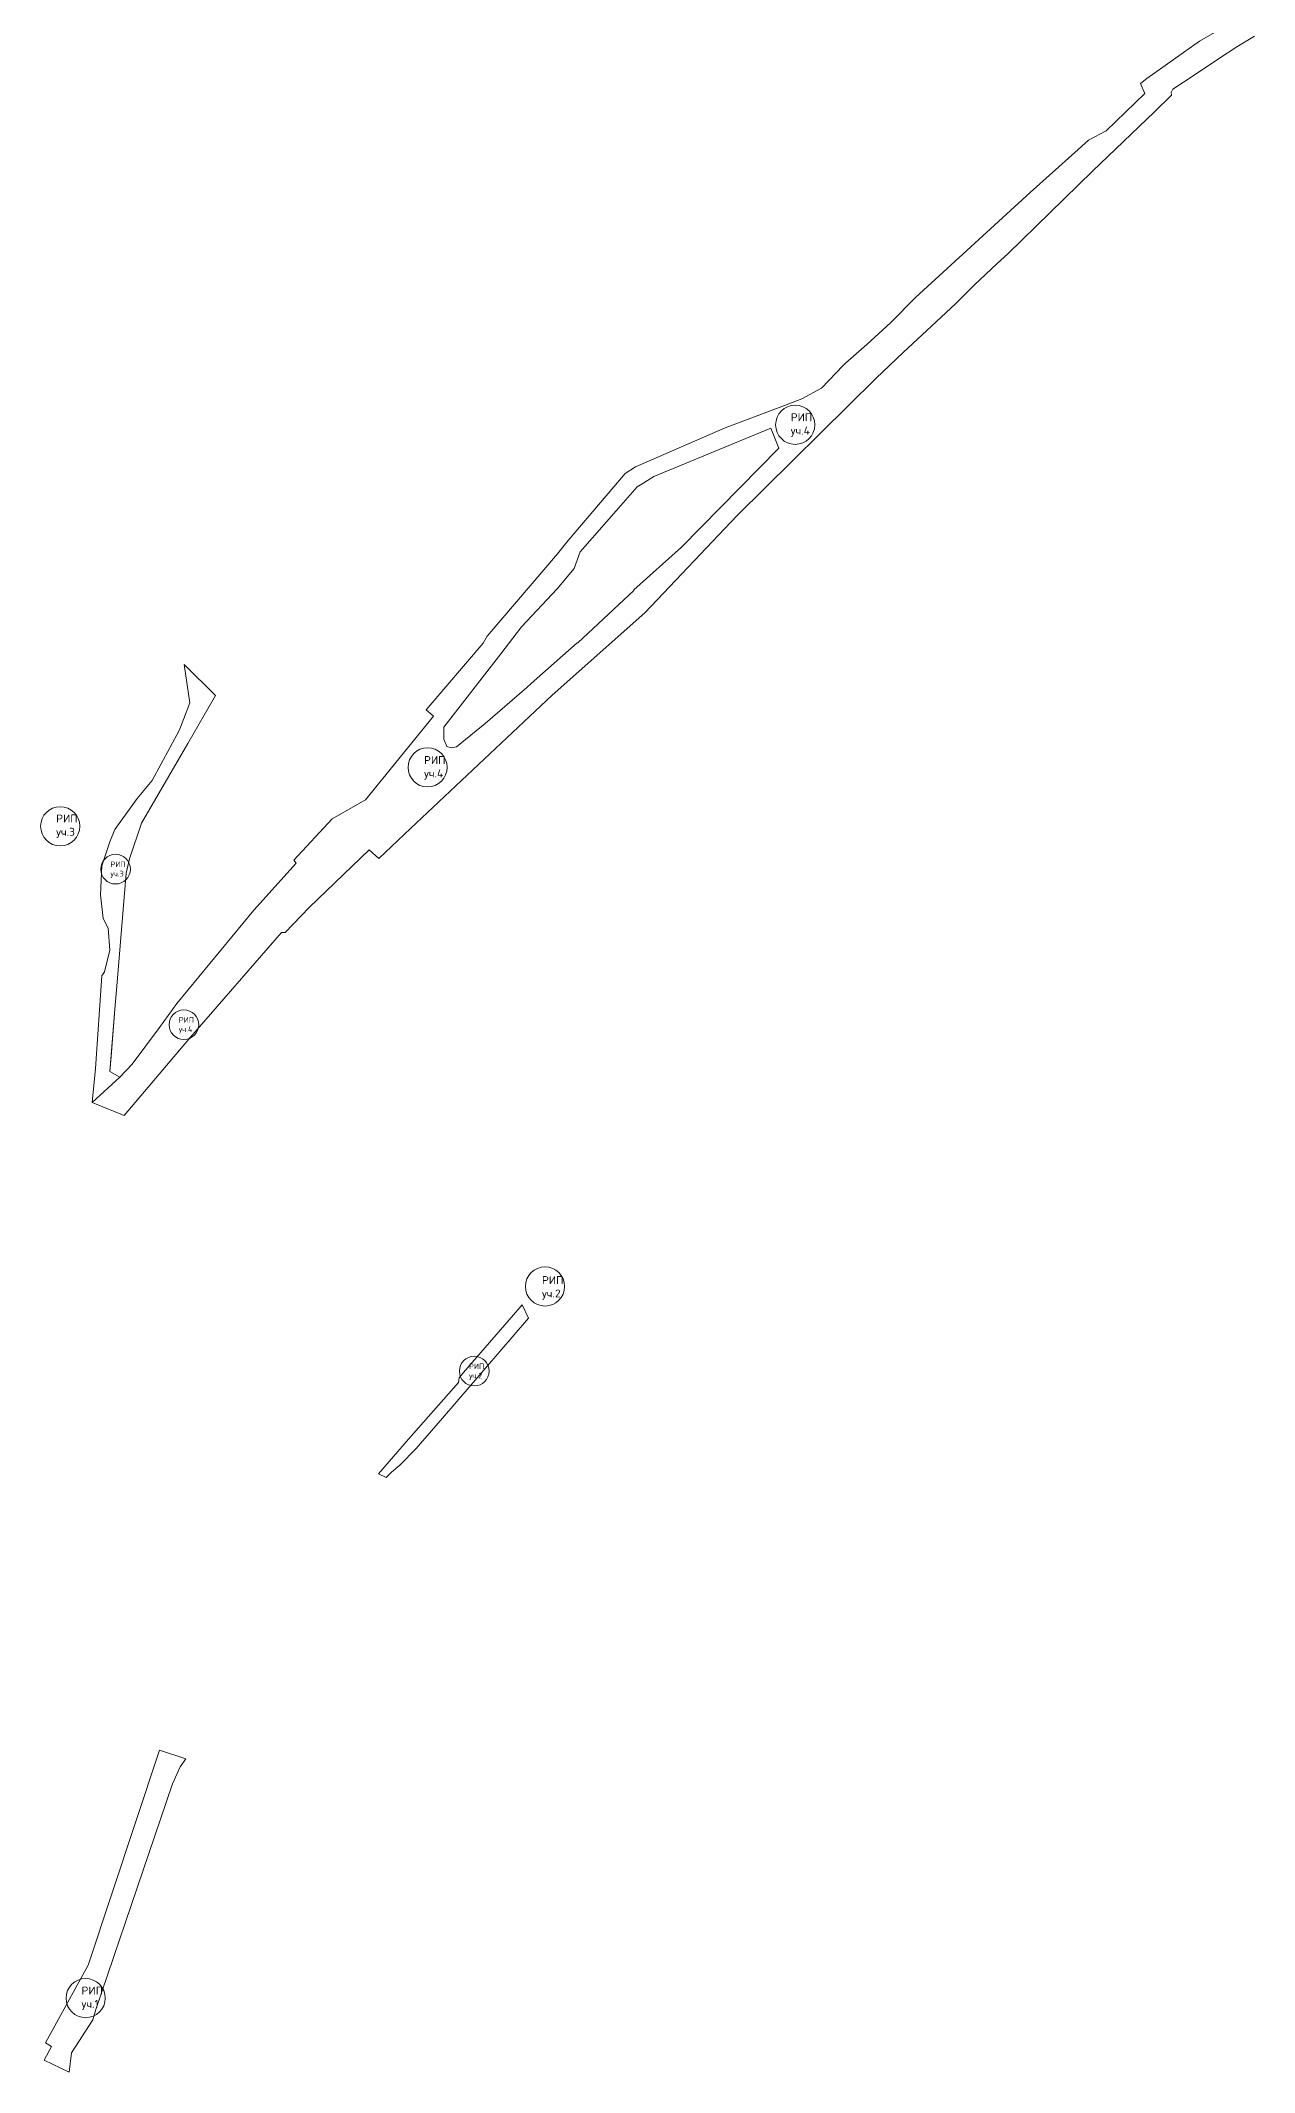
# Model space of a CAD drawing. Extents: x 1393021 to 1399299, y 356820 to 361044.
# Drawn here: x 1393021 to 1394012, y 356820 to 358479 of the extents above; entities that cross this region are included whole.
import ezdxf

# ---------------------------------------------------------------- set-up
doc = ezdxf.new("R2010")
doc.units = 0
doc.header["$MEASUREMENT"] = 0
doc.layers.add('РИП', color=42, linetype='Continuous')
doc.styles.get("Standard").update_dxf_attribs({"font": 'simplex.shx'})

msp = doc.modelspace()

# ---------------------------------------------------------------- linework, layer by layer
at = {"layer": 'РИП', "lineweight": 20}
for points in [[(1394008.7, 358502.3), (1393967.6, 358478.7), (1393924.6, 358448.1), (1393919.4, 358444.1), (1393922.9, 358436), (1393891.4, 358405.5), (1393876.9, 358397.9), (1393865.8, 358387.7), (1393829.3, 358355.1), (1393735.7, 358269.2), (1393715.4, 358248.8), (1393695.8, 358230.9), (1393678.4, 358215.6), (1393676.6, 358213.7), (1393658.8, 358195.2), (1393642.8, 358186.7), (1393628.7, 358181.2), (1393580.3, 358162.9)], [(1393580.3, 358162.9), (1393506.9, 358131), (1393498.6, 358125.7), (1393452.1, 358071), (1393443.2, 358060.1), (1393385.9, 357992.8), (1393383.7, 357989), (1393382.6, 357987.1), (1393336.1, 357932.8), (1393342, 357927.5), (1393286.5, 357859.2), (1393259.2, 357843.7), (1393228.1, 357809.8), (1393230, 357807.6), (1393195.3, 357769), (1393132.4, 357693), (1393118.2, 357673.3), (1393096, 357643.3), (1393086, 357632.8), (1393063.2, 357612), (1393089.5, 357601.5), (1393143.5, 357665.3), (1393218, 357750.9), (1393220.8, 357751), (1393240.6, 357771.4), (1393289.4, 357818.4), (1393297.5, 357811.4), (1393323.3, 357835.7), (1393439, 357944.6), (1393514.6, 358011.8), (1393589.9, 358091.4), (1393703.6, 358203.4), (1393725.6, 358224.4), (1393768.3, 358264.1), (1393783.5, 358279.4), (1393802.4, 358297.1), (1393810.9, 358305), (1393880.2, 358372.4), (1393930.7, 358420.9), (1393944.7, 358434.4), (1393944.4, 358436.6), (1393945.6, 358439.5), (1393963.2, 358450.9), (1393982.9, 358464.2), (1393998.1, 358473.9), (1394012.3, 358482.8)], [(1393521.9, 358123.3), (1393617.5, 358162.5), (1393623.9, 358146.2), (1393544.6, 358065.6), (1393505.5, 358030.7), (1393505.7, 358030), (1393459.9, 357987.3), (1393459.2, 357987.4), (1393421.9, 357954.2), (1393418.2, 357951), (1393384.1, 357921.4), (1393360.9, 357902.4), (1393356.4, 357901.7), (1393352.8, 357902.8), (1393350.5, 357908.8), (1393350.5, 357918.6), (1393396.9, 357978.5), (1393413.9, 358000.4), (1393443, 358031.5), (1393456.8, 358048.1), (1393461.9, 358061.7), (1393493.1, 358097.4), (1393508.4, 358114.7), (1393513.7, 358118.1), (1393521.9, 358123.3)], [(1393063.2, 357612), (1393086, 357632.8), (1393077.7, 357637.5), (1393078.7, 357649.7), (1393081.9, 357688.3), (1393083.7, 357710.3), (1393091.1, 357799.3), (1393093.8, 357810.9), (1393103.6, 357840.2), (1393141.3, 357905.3), (1393163.9, 357944.3), (1393138.3, 357969.7), (1393143, 357938.4), (1393137.8, 357924.8), (1393134.4, 357915.8), (1393112.2, 357875.1), (1393100.1, 357860.2), (1393081.8, 357834.9), (1393077.6, 357824.8), (1393071.2, 357805.2), (1393070.1, 357781.6), (1393072.3, 357762.4), (1393076.5, 357754.5), (1393077.7, 357736.5), (1393073.3, 357718.7), (1393071.2, 357715.4), (1393065.9, 357639.8), (1393063.2, 357612)], [(1393063.2, 357612), (1393086, 357632.8), (1393077.7, 357637.5), (1393081.9, 357688.3), (1393083.7, 357710.3), (1393091.1, 357799.3), (1393093.8, 357810.9), (1393103.6, 357840.2), (1393141.3, 357905.3), (1393163.9, 357944.3), (1393138.3, 357969.7), (1393143, 357938.4), (1393137.8, 357924.8), (1393134.4, 357915.8), (1393112.2, 357875.1), (1393100.1, 357860.2), (1393081.8, 357834.9), (1393077.6, 357824.8), (1393071.2, 357805.2), (1393070.1, 357781.6), (1393072.3, 357762.4), (1393076.5, 357754.5), (1393077.7, 357736.5), (1393073.3, 357718.7), (1393071.2, 357715.4), (1393065.9, 357639.8), (1393063.2, 357612)], [(1393297, 357308.9), (1393303.3, 357306), (1393307.8, 357310.2), (1393314.5, 357315.9), (1393327.8, 357329.5), (1393349.3, 357354.5), (1393419.6, 357435.9), (1393414.3, 357447), (1393366.6, 357391.6), (1393362.9, 357387.2), (1393362.3, 357383.4), (1393321.7, 357337.1), (1393297, 357308.9)], [(1393297, 357308.9), (1393303.3, 357306), (1393307.8, 357310.2), (1393314.5, 357315.9), (1393327.8, 357329.5), (1393349.3, 357354.5), (1393419.6, 357435.9), (1393414.3, 357447), (1393366.6, 357391.6), (1393362.9, 357387.2), (1393362.3, 357383.4), (1393321.7, 357337.1), (1393297, 357308.9)], [(1393135.2, 357069.8), (1393139.7, 357076.1), (1393118.3, 357083.4), (1393059.9, 356907.8), (1393025.2, 356844.5), (1393030.2, 356841.5), (1393024.1, 356830.3), (1393044.6, 356820.3), (1393046.3, 356836.3), (1393063.9, 356863.2), (1393066.3, 356871.5), (1393129, 357055.9), (1393135.2, 357069.8)]]:
    msp.add_lwpolyline(points, dxfattribs=at)
at = {"layer": 'РИП', "lineweight": 0}
for centre, radius in [((1393637.4, 358165.4), 16), ((1393337.2, 357885.7), 16), ((1393037.2, 357837.6), 16), ((1393082.4, 357802.6), 12.1), ((1393138.2, 357675.6), 12.1), ((1393433.1, 357461.9), 16), ((1393375.3, 357392.8), 12.1), ((1393058, 356880.9), 16)]:
    msp.add_circle(centre, radius, dxfattribs=at)

# ---------------------------------------------------------------- texts
at = {"layer": 'РИП', "attachment_point": 1}
for s, insert, char_height, width in [('РИП\\Pуч.4', (1393633.7, 358174.8), 6.53, 6.533), ('РИП\\Pуч.4', (1393334.3, 357894.9), 6.53, 6.533), ('РИП\\Pуч.3', (1393033.9, 357847.2), 6.53, 6.533), ('РИП\\Pуч.3', (1393078.2, 357808.8), 4.55, 4.548), ('РИП\\Pуч.4', (1393134, 357681.8), 4.55, 4.548), ('РИП\\Pуч.2', (1393430.6, 357470.3), 6.53, 6.533), ('РИП\\Pуч.2', (1393371, 357399), 4.55, 4.548), ('РИП\\Pуч.1', (1393054.6, 356890.3), 6.53, 6.533)]:
    msp.add_mtext(s, dxfattribs=dict(at, insert=insert, char_height=char_height, width=width))

doc.saveas('drawing.dxf')
